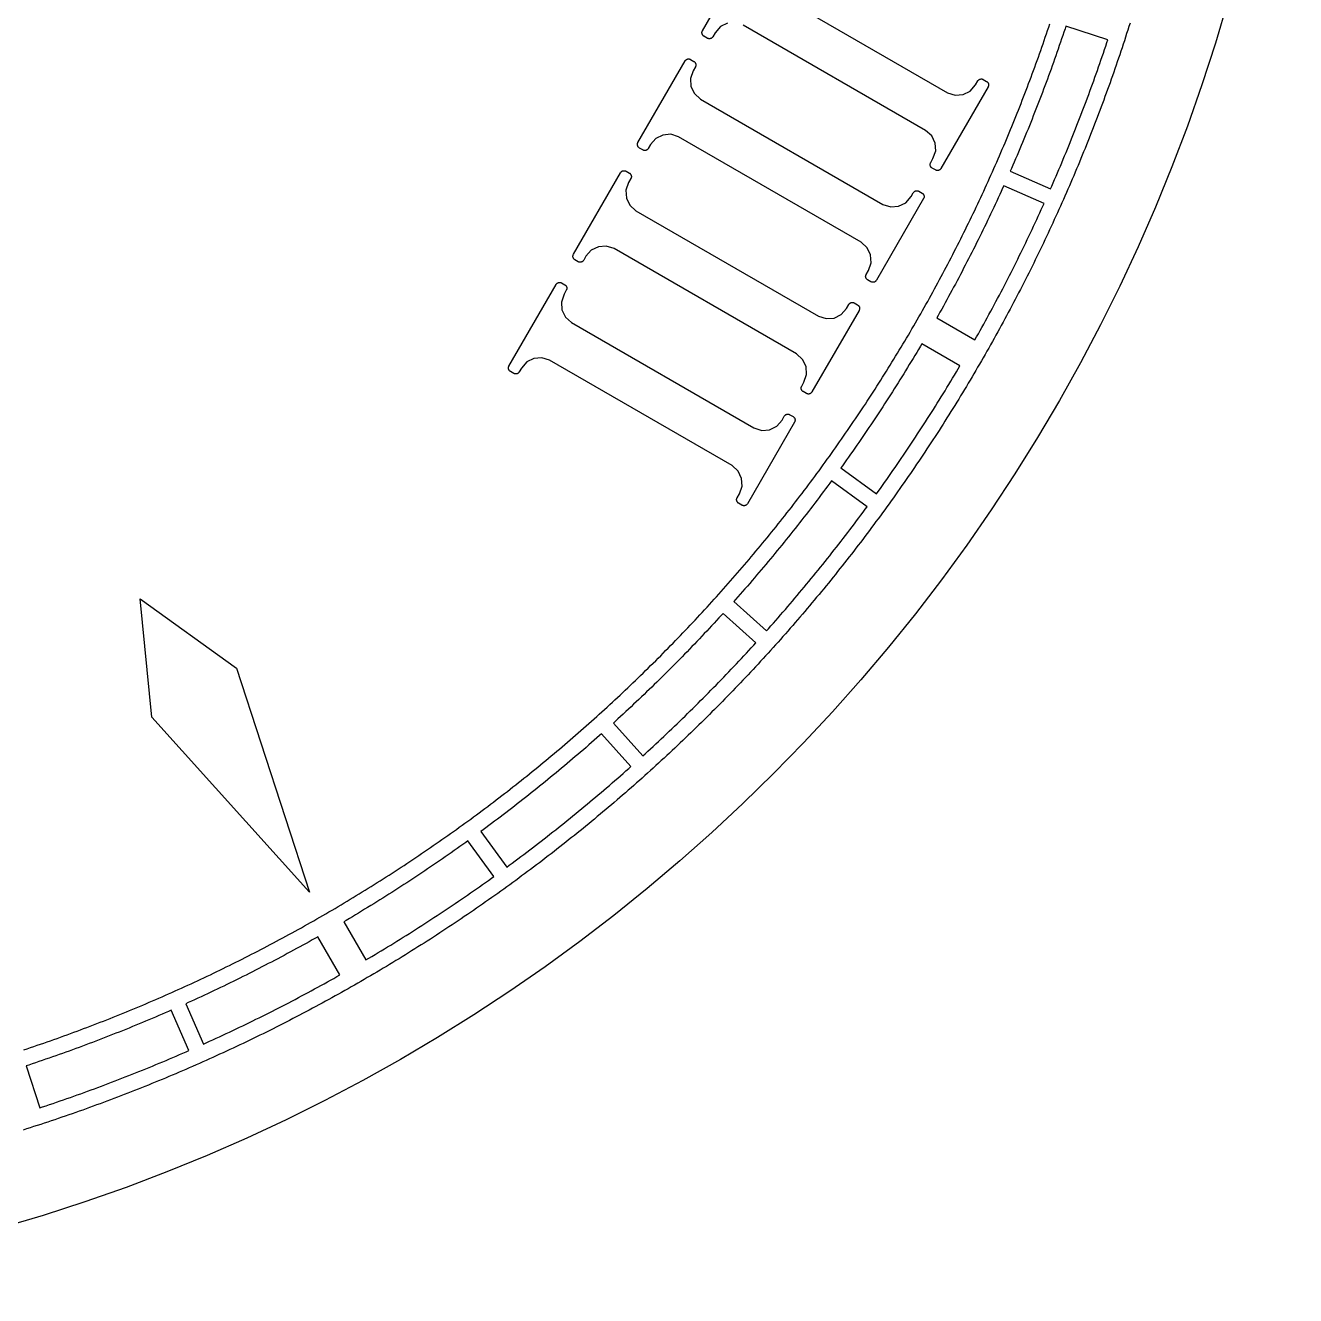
# Model space of a CAD drawing. Header units: millimetres. Extents: x -17.8 to 17.8, y -17.8 to 17.8.
# Drawn here: x 5.11 to 17.8, y -17.8 to -5.11 of the extents above; entities that cross this region are included whole.
import ezdxf

# ---------------------------------------------------------------- set-up
doc = ezdxf.new("R2010")
doc.units = ezdxf.units.MM
doc.layers.add('ALTIN', color=2, linetype='Continuous')
doc.layers.add('KESIM', color=1, linetype='Continuous')

msp = doc.modelspace()

# ---------------------------------------------------------------- linework, layer by layer
at = {"layer": 'ALTIN'}
for points in [[(12.1256, -5.0929), (12.0549, -5.1267), (12.0016, -5.1881), (11.9788, -5.2276), (11.9767, -5.2309), (11.9742, -5.234), (11.9715, -5.2368), (11.9685, -5.2393), (11.9653, -5.2416), (11.9618, -5.2435), (11.9582, -5.245), (11.9545, -5.2462), (11.9507, -5.2471), (11.9468, -5.2475), (11.9428, -5.2476), (11.9389, -5.2473), (11.9351, -5.2466), (11.9313, -5.2455), (11.9276, -5.244), (11.9242, -5.2423), (11.8911, -5.2232), (11.8878, -5.2211), (11.8847, -5.2186), (11.8819, -5.2159), (11.8794, -5.2129), (11.8771, -5.2097), (11.8752, -5.2062), (11.8737, -5.2026), (11.8725, -5.1989), (11.8717, -5.1951), (11.8712, -5.1912), (11.8711, -5.1872), (11.8715, -5.1833), (11.8722, -5.1795), (11.8732, -5.1757), (11.8747, -5.172), (11.8765, -5.1685), (12.3473, -4.353)], [(12.5001, -4.7337), (14.3228, -5.786), (14.401, -5.8107), (14.4799, -5.8045), (14.5504, -5.7703), (14.6037, -5.7085), (14.6266, -5.669), (14.6287, -5.6657), (14.6311, -5.6626), (14.6339, -5.6598), (14.6368, -5.6572), (14.6401, -5.655), (14.6435, -5.6531), (14.6471, -5.6515), (14.6508, -5.6503), (14.6547, -5.6495), (14.6586, -5.6491), (14.6625, -5.649), (14.6664, -5.6493), (14.6703, -5.65), (14.6741, -5.6511), (14.6777, -5.6525), (14.6812, -5.6543), (14.7142, -5.6734), (14.7175, -5.6755), (14.7206, -5.678), (14.7234, -5.6807), (14.726, -5.6837), (14.7282, -5.6869), (14.7301, -5.6904), (14.7317, -5.694), (14.7329, -5.6977), (14.7337, -5.7015), (14.7341, -5.7054), (14.7342, -5.7094), (14.7339, -5.7133), (14.7332, -5.7171), (14.7321, -5.7209), (14.7307, -5.7246), (14.7289, -5.728), (14.258, -6.5435), (14.2559, -6.5468), (14.2535, -6.5499), (14.2507, -6.5527), (14.2478, -6.5553), (14.2445, -6.5575), (14.2411, -6.5594), (14.2375, -6.561), (14.2338, -6.5622), (14.2299, -6.563), (14.226, -6.5635), (14.2221, -6.5635), (14.2182, -6.5632), (14.2143, -6.5625), (14.2105, -6.5614), (14.2069, -6.56), (14.2034, -6.5582), (14.1704, -6.5391), (14.1671, -6.537), (14.164, -6.5345), (14.1612, -6.5318), (14.1586, -6.5288), (14.1564, -6.5256), (14.1545, -6.5222), (14.1529, -6.5186), (14.1517, -6.5148), (14.1509, -6.511), (14.1505, -6.5071), (14.1504, -6.5032), (14.1507, -6.4992), (14.1514, -6.4954), (14.1525, -6.4916), (14.1539, -6.488), (14.1557, -6.4845), (14.1786, -6.4449), (14.2053, -6.3681), (14.1995, -6.2902), (14.1656, -6.2182), (14.1052, -6.1629), (12.2826, -5.1106)], [(16.1464, -5.0909), (16.1353, -5.1262), (16.1241, -5.1614), (16.1128, -5.1965), (16.1014, -5.2317), (16.0899, -5.2668), (16.0784, -5.3019), (16.0668, -5.3369), (16.0551, -5.372), (16.0434, -5.407), (16.0315, -5.442), (16.0196, -5.4769), (16.0076, -5.5119), (15.9956, -5.5468), (15.9834, -5.5817), (15.9712, -5.6165), (15.9589, -5.6514), (15.9466, -5.6862), (15.9341, -5.7209), (15.9216, -5.7557), (15.909, -5.7904), (15.8963, -5.8251), (15.8836, -5.8598), (15.8708, -5.8944), (15.8579, -5.929), (15.8449, -5.9636), (15.8318, -5.9981), (15.8187, -6.0327), (15.8055, -6.0672), (15.7922, -6.1016), (15.7789, -6.1361), (15.7655, -6.1705), (15.752, -6.2049), (15.7384, -6.2392), (15.7247, -6.2735), (15.711, -6.3078), (15.6972, -6.3421), (15.6833, -6.3763), (15.6694, -6.4105), (15.6554, -6.4447), (15.6413, -6.4788), (15.6271, -6.5129), (15.6129, -6.547), (15.5985, -6.5811), (15.5841, -6.6151), (15.5697, -6.6491), (15.5551, -6.683), (15.5405, -6.7169), (15.5258, -6.7508), (15.5111, -6.7847), (15.4962, -6.8185), (15.4813, -6.8523), (15.4663, -6.8861), (15.4513, -6.9198), (15.4361, -6.9535), (15.4209, -6.9871), (15.4056, -7.0208), (15.3903, -7.0543), (15.3749, -7.0879), (15.3594, -7.1214), (15.3438, -7.1549), (15.3281, -7.1884), (15.3124, -7.2218), (15.2966, -7.2552), (15.2808, -7.2886), (15.2648, -7.3219), (15.2488, -7.3552), (15.2327, -7.3884), (15.2166, -7.4216), (15.2004, -7.4548), (15.1841, -7.4879), (15.1677, -7.5211), (15.1512, -7.5541), (15.1347, -7.5872), (15.1181, -7.6202), (15.1015, -7.6531), (15.0847, -7.6861), (15.0679, -7.719), (15.0511, -7.7518), (15.0341, -7.7846), (15.0171, -7.8174), (15, -7.8501), (14.9828, -7.8829), (14.9656, -7.9155), (14.9483, -7.9482), (14.9309, -7.9807), (14.9135, -8.0133), (14.896, -8.0458), (14.8784, -8.0783), (14.8607, -8.1107), (14.843, -8.1431), (14.8252, -8.1755), (14.8073, -8.2078), (14.7894, -8.2401), (14.7714, -8.2724), (14.7533, -8.3046), (14.7351, -8.3367), (14.7169, -8.3689), (14.6986, -8.4009), (14.6802, -8.433), (14.6618, -8.465), (14.6433, -8.497), (14.6247, -8.5289), (14.6061, -8.5608), (14.5874, -8.5926), (14.5686, -8.6244), (14.5498, -8.6562), (14.5308, -8.6879), (14.5118, -8.7196), (14.4928, -8.7512), (14.4737, -8.7828), (14.4545, -8.8144), (14.4352, -8.8459), (14.4159, -8.8774), (14.3965, -8.9088), (14.377, -8.9402), (14.3575, -8.9715), (14.3378, -9.0028), (14.3182, -9.0341), (14.2984, -9.0653), (14.2786, -9.0965), (14.2587, -9.1276), (14.2388, -9.1587), (14.2188, -9.1897), (14.1987, -9.2207), (14.1785, -9.2517), (14.1583, -9.2826), (14.138, -9.3135), (14.1177, -9.3443), (14.0973, -9.3751), (14.0768, -9.4058), (14.0562, -9.4365), (14.0356, -9.4671), (14.0149, -9.4977), (13.9942, -9.5283), (13.9733, -9.5588), (13.9525, -9.5893), (13.9315, -9.6197), (13.9105, -9.65), (13.8894, -9.6804), (13.8682, -9.7106), (13.847, -9.7409), (13.8257, -9.7711), (13.8044, -9.8012), (13.783, -9.8313), (13.7615, -9.8613), (13.7399, -9.8913), (13.7183, -9.9213), (13.6967, -9.9512), (13.6749, -9.9811), (13.6531, -10.0109), (13.6312, -10.0406), (13.6093, -10.0703), (13.5873, -10.1), (13.5652, -10.1296), (13.5431, -10.1592), (13.5209, -10.1887), (13.4986, -10.2182), (13.4763, -10.2476), (13.4539, -10.277), (13.4315, -10.3063), (13.409, -10.3356), (13.3864, -10.3648), (13.3637, -10.394), (13.341, -10.4231), (13.3183, -10.4522), (13.2954, -10.4813), (13.2725, -10.5102), (13.2496, -10.5392), (13.2265, -10.5681), (13.2034, -10.5969), (13.1803, -10.6257), (13.1571, -10.6544), (13.1338, -10.6831), (13.1105, -10.7117), (13.0871, -10.7403), (13.0636, -10.7688), (13.0401, -10.7973), (13.0165, -10.8257), (12.9928, -10.8541), (12.9691, -10.8824), (12.9454, -10.9107), (12.9215, -10.9389), (12.8976, -10.967), (12.8737, -10.9952), (12.8497, -11.0232), (12.8256, -11.0512), (12.8014, -11.0792), (12.7772, -11.1071), (12.753, -11.1349), (12.7286, -11.1627), (12.7043, -11.1905), (12.6798, -11.2182), (12.6553, -11.2458), (12.6308, -11.2734), (12.6061, -11.3009), (12.5814, -11.3284), (12.5567, -11.3558), (12.5319, -11.3832), (12.507, -11.4105), (12.4821, -11.4377), (12.4571, -11.4649), (12.4321, -11.4921), (12.407, -11.5192), (12.3818, -11.5462), (12.3566, -11.5732), (12.3313, -11.6001), (12.306, -11.627), (12.2806, -11.6538), (12.2551, -11.6806), (12.2296, -11.7073), (12.2041, -11.734), (12.1784, -11.7606), (12.1527, -11.7871), (12.127, -11.8136), (12.1012, -11.84), (12.0753, -11.8664), (12.0494, -11.8927), (12.0234, -11.919), (11.9974, -11.9452), (11.9713, -11.9713), (11.9452, -11.9974), (11.919, -12.0234), (11.8927, -12.0494), (11.8664, -12.0753), (11.84, -12.1012), (11.8136, -12.127), (11.7871, -12.1527), (11.7606, -12.1784), (11.734, -12.2041), (11.7073, -12.2296), (11.6806, -12.2551), (11.6538, -12.2806), (11.627, -12.306), (11.6001, -12.3313), (11.5732, -12.3566), (11.5462, -12.3818), (11.5192, -12.407), (11.4921, -12.4321), (11.4649, -12.4571), (11.4377, -12.4821), (11.4105, -12.507), (11.3832, -12.5319), (11.3558, -12.5567), (11.3284, -12.5814), (11.3009, -12.6061), (11.2734, -12.6308), (11.2458, -12.6553), (11.2182, -12.6798), (11.1905, -12.7043), (11.1627, -12.7286), (11.1349, -12.753), (11.1071, -12.7772), (11.0792, -12.8014), (11.0512, -12.8256), (11.0232, -12.8497), (10.9952, -12.8737), (10.967, -12.8976), (10.9389, -12.9215), (10.9107, -12.9454), (10.8824, -12.9691), (10.8541, -12.9928), (10.8257, -13.0165), (10.7973, -13.0401), (10.7688, -13.0636), (10.7403, -13.0871), (10.7117, -13.1105), (10.6831, -13.1338), (10.6544, -13.1571), (10.6257, -13.1803), (10.5969, -13.2034), (10.5681, -13.2265), (10.5392, -13.2496), (10.5102, -13.2725), (10.4813, -13.2954), (10.4522, -13.3183), (10.4231, -13.341), (10.394, -13.3637), (10.3648, -13.3864), (10.3356, -13.409), (10.3063, -13.4315), (10.277, -13.4539), (10.2476, -13.4763), (10.2182, -13.4986), (10.1887, -13.5209), (10.1592, -13.5431), (10.1296, -13.5652), (10.1, -13.5873), (10.0703, -13.6093), (10.0406, -13.6312), (10.0109, -13.6531), (9.9811, -13.6749), (9.9512, -13.6967), (9.9213, -13.7183), (9.8913, -13.7399), (9.8613, -13.7615), (9.8313, -13.783), (9.8012, -13.8044), (9.7711, -13.8257), (9.7409, -13.847), (9.7106, -13.8682), (9.6804, -13.8894), (9.65, -13.9105), (9.6197, -13.9315), (9.5893, -13.9525), (9.5588, -13.9733), (9.5283, -13.9942), (9.4977, -14.0149), (9.4671, -14.0356), (9.4365, -14.0562), (9.4058, -14.0768), (9.3751, -14.0973), (9.3443, -14.1177), (9.3135, -14.138), (9.2826, -14.1583), (9.2517, -14.1785), (9.2207, -14.1987), (9.1897, -14.2188), (9.1587, -14.2388), (9.1276, -14.2587), (9.0965, -14.2786), (9.0653, -14.2984), (9.0341, -14.3182), (9.0028, -14.3378), (8.9715, -14.3575), (8.9402, -14.377), (8.9088, -14.3965), (8.8774, -14.4159), (8.8459, -14.4352), (8.8144, -14.4545), (8.7828, -14.4737), (8.7512, -14.4928), (8.7196, -14.5118), (8.6879, -14.5308), (8.6562, -14.5498), (8.6244, -14.5686), (8.5926, -14.5874), (8.5608, -14.6061), (8.5289, -14.6247), (8.497, -14.6433), (8.465, -14.6618), (8.433, -14.6802), (8.4009, -14.6986), (8.3689, -14.7169), (8.3367, -14.7351), (8.3046, -14.7533), (8.2724, -14.7714), (8.2401, -14.7894), (8.2078, -14.8073), (8.1755, -14.8252), (8.1431, -14.843), (8.1107, -14.8607), (8.0783, -14.8784), (8.0458, -14.896), (8.0133, -14.9135), (7.9807, -14.9309), (7.9482, -14.9483), (7.9155, -14.9656), (7.8829, -14.9828), (7.8501, -15), (7.8174, -15.0171), (7.7846, -15.0341), (7.7518, -15.0511), (7.719, -15.0679), (7.6861, -15.0847), (7.6531, -15.1015), (7.6202, -15.1181), (7.5872, -15.1347), (7.5541, -15.1512), (7.5211, -15.1677), (7.4879, -15.1841), (7.4548, -15.2004), (7.4216, -15.2166), (7.3884, -15.2327), (7.3552, -15.2488), (7.3219, -15.2648), (7.2886, -15.2808), (7.2552, -15.2966), (7.2218, -15.3124), (7.1884, -15.3281), (7.1549, -15.3438), (7.1214, -15.3594), (7.0879, -15.3749), (7.0543, -15.3903), (7.0208, -15.4056), (6.9871, -15.4209), (6.9535, -15.4361), (6.9198, -15.4513), (6.8861, -15.4663), (6.8523, -15.4813), (6.8185, -15.4962), (6.7847, -15.5111), (6.7508, -15.5258), (6.7169, -15.5405), (6.683, -15.5551), (6.6491, -15.5697), (6.6151, -15.5841), (6.5811, -15.5985), (6.547, -15.6129), (6.5129, -15.6271), (6.4788, -15.6413), (6.4447, -15.6554), (6.4105, -15.6694), (6.3763, -15.6833), (6.3421, -15.6972), (6.3078, -15.711), (6.2735, -15.7247), (6.2392, -15.7384), (6.2049, -15.752), (6.1705, -15.7655), (6.1361, -15.7789), (6.1016, -15.7922), (6.0672, -15.8055), (6.0327, -15.8187), (5.9981, -15.8318), (5.9636, -15.8449), (5.929, -15.8579), (5.8944, -15.8708), (5.8598, -15.8836), (5.8251, -15.8963), (5.7904, -15.909), (5.7557, -15.9216), (5.7209, -15.9341), (5.6862, -15.9466), (5.6514, -15.9589), (5.6165, -15.9712), (5.5817, -15.9834), (5.5468, -15.9956), (5.5119, -16.0076), (5.4769, -16.0196), (5.442, -16.0315), (5.407, -16.0434), (5.372, -16.0551), (5.3369, -16.0668), (5.3019, -16.0784), (5.2668, -16.0899), (5.2317, -16.1014), (5.1965, -16.1128), (5.1614, -16.1241), (5.1262, -16.1353), (5.0909, -16.1464)], [(5.0973, -15.3456), (5.1308, -15.3344), (5.1643, -15.3232), (5.1977, -15.3119), (5.2311, -15.3005), (5.2644, -15.289), (5.2978, -15.2775), (5.3311, -15.2659), (5.3644, -15.2543), (5.3977, -15.2425), (5.4309, -15.2307), (5.4641, -15.2188), (5.4973, -15.2069), (5.5305, -15.1948), (5.5636, -15.1827), (5.5967, -15.1706), (5.6298, -15.1583), (5.6629, -15.146), (5.6959, -15.1336), (5.7289, -15.1211), (5.7619, -15.1086), (5.7948, -15.096), (5.8277, -15.0833), (5.8606, -15.0706), (5.8935, -15.0577), (5.9263, -15.0449), (5.9591, -15.0319), (5.9919, -15.0189), (6.0247, -15.0057), (6.0574, -14.9926), (6.0901, -14.9793), (6.1227, -14.966), (6.1554, -14.9526), (6.188, -14.9391), (6.2206, -14.9256), (6.2531, -14.912), (6.2856, -14.8983), (6.3181, -14.8846), (6.3506, -14.8707), (6.383, -14.8569), (6.4154, -14.8429), (6.4478, -14.8289), (6.4801, -14.8148), (6.5124, -14.8006), (6.5447, -14.7863), (6.5769, -14.772), (6.6091, -14.7576), (6.6413, -14.7432), (6.6735, -14.7287), (6.7056, -14.7141), (6.7377, -14.6994), (6.7697, -14.6847), (6.8017, -14.6699), (6.8337, -14.655), (6.8657, -14.6401), (6.8976, -14.625), (6.9295, -14.61), (6.9614, -14.5948), (6.9932, -14.5796), (7.025, -14.5643), (7.0567, -14.5489), (7.0885, -14.5335), (7.1202, -14.518), (7.1518, -14.5024), (7.1834, -14.4868), (7.215, -14.4711), (7.2466, -14.4553), (7.2781, -14.4395), (7.3096, -14.4236), (7.341, -14.4076), (7.3724, -14.3915), (7.4038, -14.3754), (7.4352, -14.3592), (7.4665, -14.343), (7.4977, -14.3266), (7.529, -14.3103), (7.5602, -14.2938), (7.5914, -14.2773), (7.6225, -14.2607), (7.6536, -14.244), (7.6846, -14.2273), (7.7157, -14.2105), (7.7466, -14.1936), (7.7776, -14.1767), (7.8085, -14.1597), (7.8394, -14.1426), (7.8702, -14.1255), (7.901, -14.1083), (7.9318, -14.091), (7.9625, -14.0737), (7.9932, -14.0562), (8.0238, -14.0388), (8.0544, -14.0212), (8.085, -14.0036), (8.1155, -13.986), (8.146, -13.9682), (8.1765, -13.9504), (8.2069, -13.9325), (8.2373, -13.9146), (8.2676, -13.8966), (8.2979, -13.8785), (8.3282, -13.8604), (8.3584, -13.8422), (8.3886, -13.8239), (8.4187, -13.8056), (8.4488, -13.7872), (8.4789, -13.7687), (8.5089, -13.7502), (8.5389, -13.7316), (8.5688, -13.7129), (8.5987, -13.6942), (8.6285, -13.6754), (8.6584, -13.6566), (8.6881, -13.6376), (8.7179, -13.6187), (8.7476, -13.5996), (8.7772, -13.5805), (8.8068, -13.5613), (8.8364, -13.5421), (8.8659, -13.5227), (8.8954, -13.5034), (8.9248, -13.4839), (8.9542, -13.4644), (8.9836, -13.4449), (9.0129, -13.4252), (9.0421, -13.4055), (9.0714, -13.3858), (9.1006, -13.366), (9.1297, -13.3461), (9.1588, -13.3261), (9.1878, -13.3061), (9.2168, -13.286), (9.2458, -13.2659), (9.2747, -13.2457), (9.3036, -13.2254), (9.3324, -13.2051), (9.3612, -13.1847), (9.39, -13.1642), (9.4187, -13.1437), (9.4473, -13.1232), (9.4759, -13.1025), (9.5045, -13.0818), (9.533, -13.061), (9.5615, -13.0402), (9.5899, -13.0193), (9.6183, -12.9984), (9.6466, -12.9774), (9.6749, -12.9563), (9.7032, -12.9351), (9.7313, -12.9139), (9.7595, -12.8927), (9.7876, -12.8714), (9.8157, -12.85), (9.8437, -12.8285), (9.8716, -12.807), (9.8996, -12.7855), (9.9274, -12.7638), (9.9552, -12.7421), (9.983, -12.7204), (10.0107, -12.6986), (10.0384, -12.6767), (10.0661, -12.6548), (10.0936, -12.6328), (10.1212, -12.6107), (10.1487, -12.5886), (10.1761, -12.5665), (10.2035, -12.5442), (10.2308, -12.5219), (10.2581, -12.4996), (10.2854, -12.4772), (10.3126, -12.4547), (10.3397, -12.4322), (10.3668, -12.4096), (10.3939, -12.3869), (10.4209, -12.3642), (10.4478, -12.3415), (10.4747, -12.3186), (10.5016, -12.2958), (10.5284, -12.2728), (10.5551, -12.2498), (10.5818, -12.2268), (10.6085, -12.2037), (10.6351, -12.1805), (10.6616, -12.1572), (10.6881, -12.134), (10.7146, -12.1106), (10.741, -12.0872), (10.7673, -12.0637), (10.7936, -12.0402), (10.8198, -12.0167), (10.846, -11.993), (10.8722, -11.9693), (10.8983, -11.9456), (10.9243, -11.9218), (10.9503, -11.8979), (10.9762, -11.874), (11.0021, -11.85), (11.0279, -11.826), (11.0537, -11.8019), (11.0794, -11.7778), (11.1051, -11.7536), (11.1307, -11.7293), (11.1563, -11.705), (11.1818, -11.6806), (11.2072, -11.6562), (11.2326, -11.6317), (11.258, -11.6072), (11.2833, -11.5826), (11.3085, -11.558), (11.3337, -11.5333), (11.3588, -11.5085), (11.3839, -11.4837), (11.4089, -11.4588), (11.4339, -11.4339), (11.4588, -11.4089), (11.4837, -11.3839), (11.5085, -11.3588), (11.5333, -11.3337), (11.558, -11.3085), (11.5826, -11.2833), (11.6072, -11.258), (11.6317, -11.2326), (11.6562, -11.2072), (11.6806, -11.1818), (11.705, -11.1563), (11.7293, -11.1307), (11.7536, -11.1051), (11.7778, -11.0794), (11.8019, -11.0537), (11.826, -11.0279), (11.85, -11.0021), (11.874, -10.9762), (11.8979, -10.9503), (11.9218, -10.9243), (11.9456, -10.8983), (11.9693, -10.8722), (11.993, -10.846), (12.0167, -10.8198), (12.0402, -10.7936), (12.0637, -10.7673), (12.0872, -10.741), (12.1106, -10.7146), (12.134, -10.6881), (12.1572, -10.6616), (12.1805, -10.6351), (12.2037, -10.6085), (12.2268, -10.5818), (12.2498, -10.5551), (12.2728, -10.5284), (12.2958, -10.5016), (12.3186, -10.4747), (12.3415, -10.4478), (12.3642, -10.4209), (12.3869, -10.3939), (12.4096, -10.3668), (12.4322, -10.3397), (12.4547, -10.3126), (12.4772, -10.2854), (12.4996, -10.2581), (12.5219, -10.2308), (12.5442, -10.2035), (12.5665, -10.1761), (12.5886, -10.1487), (12.6107, -10.1212), (12.6328, -10.0936), (12.6548, -10.0661), (12.6767, -10.0384), (12.6986, -10.0107), (12.7204, -9.983), (12.7421, -9.9552), (12.7638, -9.9274), (12.7855, -9.8996), (12.807, -9.8716), (12.8285, -9.8437), (12.85, -9.8157), (12.8714, -9.7876), (12.8927, -9.7595), (12.9139, -9.7313), (12.9351, -9.7032), (12.9563, -9.6749), (12.9774, -9.6466), (12.9984, -9.6183), (13.0193, -9.5899), (13.0402, -9.5615), (13.061, -9.533), (13.0818, -9.5045), (13.1025, -9.4759), (13.1232, -9.4473), (13.1437, -9.4187), (13.1642, -9.39), (13.1847, -9.3612), (13.2051, -9.3324), (13.2254, -9.3036), (13.2457, -9.2747), (13.2659, -9.2458), (13.286, -9.2168), (13.3061, -9.1878), (13.3261, -9.1588), (13.3461, -9.1297), (13.366, -9.1006), (13.3858, -9.0714), (13.4055, -9.0421), (13.4252, -9.0129), (13.4449, -8.9836), (13.4644, -8.9542), (13.4839, -8.9248), (13.5034, -8.8954), (13.5227, -8.8659), (13.5421, -8.8364), (13.5613, -8.8068), (13.5805, -8.7772), (13.5996, -8.7476), (13.6187, -8.7179), (13.6376, -8.6881), (13.6566, -8.6584), (13.6754, -8.6285), (13.6942, -8.5987), (13.7129, -8.5688), (13.7316, -8.5389), (13.7502, -8.5089), (13.7687, -8.4789), (13.7872, -8.4488), (13.8056, -8.4187), (13.8239, -8.3886), (13.8422, -8.3584), (13.8604, -8.3282), (13.8785, -8.2979), (13.8966, -8.2676), (13.9146, -8.2373), (13.9325, -8.2069), (13.9504, -8.1765), (13.9682, -8.146), (13.986, -8.1155), (14.0036, -8.085), (14.0212, -8.0544), (14.0388, -8.0238), (14.0562, -7.9932), (14.0737, -7.9625), (14.091, -7.9318), (14.1083, -7.901), (14.1255, -7.8702), (14.1426, -7.8394), (14.1597, -7.8085), (14.1767, -7.7776), (14.1936, -7.7466), (14.2105, -7.7157), (14.2273, -7.6846), (14.244, -7.6536), (14.2607, -7.6225), (14.2773, -7.5914), (14.2938, -7.5602), (14.3103, -7.529), (14.3266, -7.4977), (14.343, -7.4665), (14.3592, -7.4352), (14.3754, -7.4038), (14.3915, -7.3724), (14.4076, -7.341), (14.4236, -7.3096), (14.4395, -7.2781), (14.4553, -7.2466), (14.4711, -7.215), (14.4868, -7.1834), (14.5024, -7.1518), (14.518, -7.1202), (14.5335, -7.0885), (14.5489, -7.0567), (14.5643, -7.025), (14.5796, -6.9932), (14.5948, -6.9614), (14.61, -6.9295), (14.625, -6.8976), (14.6401, -6.8657), (14.655, -6.8337), (14.6699, -6.8017), (14.6847, -6.7697), (14.6994, -6.7377), (14.7141, -6.7056), (14.7287, -6.6735), (14.7432, -6.6413), (14.7576, -6.6091), (14.772, -6.5769), (14.7863, -6.5447), (14.8006, -6.5124), (14.8148, -6.4801), (14.8289, -6.4478), (14.8429, -6.4154), (14.8569, -6.383), (14.8707, -6.3506), (14.8846, -6.3181), (14.8983, -6.2856), (14.912, -6.2531), (14.9256, -6.2206), (14.9391, -6.188), (14.9526, -6.1554), (14.966, -6.1227), (14.9793, -6.0901), (14.9926, -6.0574), (15.0057, -6.0247), (15.0189, -5.9919), (15.0319, -5.9591), (15.0449, -5.9263), (15.0577, -5.8935), (15.0706, -5.8606), (15.0833, -5.8277), (15.096, -5.7948), (15.1086, -5.7619), (15.1211, -5.7289), (15.1336, -5.6959), (15.146, -5.6629), (15.1583, -5.6298), (15.1706, -5.5967), (15.1827, -5.5636), (15.1948, -5.5305), (15.2069, -5.4973), (15.2188, -5.4641), (15.2307, -5.4309), (15.2425, -5.3977), (15.2543, -5.3644), (15.2659, -5.3311), (15.2775, -5.2978), (15.289, -5.2644), (15.3005, -5.2311), (15.3119, -5.1977), (15.3232, -5.1643), (15.3344, -5.1308), (15.3456, -5.0973)]]:
    msp.add_lwpolyline(points, dxfattribs=at)
for points in [[(15.4794, -6.4514), (15.4935, -6.4176), (15.5074, -6.3838), (15.5213, -6.3499), (15.5351, -6.3161), (15.5489, -6.2822), (15.5625, -6.2482), (15.5761, -6.2142), (15.5897, -6.1803), (15.6031, -6.1462), (15.6165, -6.1122), (15.6298, -6.0781), (15.643, -6.044), (15.6561, -6.0098), (15.6692, -5.9757), (15.6822, -5.9415), (15.6951, -5.9072), (15.708, -5.873), (15.7208, -5.8387), (15.7335, -5.8044), (15.7461, -5.77), (15.7586, -5.7357), (15.7711, -5.7013), (15.7835, -5.6669), (15.7958, -5.6324), (15.8081, -5.5979), (15.8203, -5.5634), (15.8324, -5.5289), (15.8444, -5.4944), (15.8563, -5.4598), (15.8682, -5.4252), (15.88, -5.3905), (15.8917, -5.3559), (15.9034, -5.3212), (15.915, -5.2865), (15.9243, -5.2582), (15.5058, -5.1223), (15.4974, -5.1478), (15.4861, -5.1816), (15.4748, -5.2154), (15.4634, -5.2491), (15.4519, -5.2828), (15.4403, -5.3165), (15.4287, -5.3502), (15.417, -5.3838), (15.4052, -5.4175), (15.3933, -5.4511), (15.3814, -5.4846), (15.3694, -5.5182), (15.3573, -5.5517), (15.3452, -5.5852), (15.333, -5.6187), (15.3207, -5.6521), (15.3083, -5.6855), (15.2959, -5.7189), (15.2833, -5.7522), (15.2708, -5.7856), (15.2581, -5.8189), (15.2454, -5.8521), (15.2326, -5.8854), (15.2197, -5.9186), (15.2067, -5.9518), (15.1937, -5.985), (15.1806, -6.0181), (15.1675, -6.0512), (15.1542, -6.0843), (15.1409, -6.1173), (15.1275, -6.1503), (15.1141, -6.1833), (15.1006, -6.2163), (15.087, -6.2492), (15.0733, -6.2821), (15.0595, -6.315), (15.0457, -6.3478), (15.0318, -6.3806), (15.0179, -6.4134), (15.0039, -6.4462), (14.9898, -6.4789), (14.9756, -6.5116), (14.9613, -6.5442), (14.9506, -6.5688), (15.3525, -6.7478), (15.3645, -6.7206), (15.3791, -6.687), (15.3936, -6.6535), (15.4081, -6.6199), (15.4225, -6.5862), (15.4369, -6.5526), (15.4511, -6.5189), (15.4653, -6.4851)], [(13.5591, -7.6742), (13.526, -7.6551), (13.5227, -7.653), (13.5197, -7.6505), (13.5169, -7.6478), (13.5143, -7.6448), (13.5121, -7.6416), (13.5102, -7.6382), (13.5086, -7.6346), (13.5074, -7.6308), (13.5066, -7.627), (13.5061, -7.6231), (13.5061, -7.6192), (13.5064, -7.6153), (13.5071, -7.6114), (13.5082, -7.6076), (13.5096, -7.604), (13.5114, -7.6005), (13.5342, -7.5609), (13.5609, -7.4841), (13.5552, -7.4062), (13.5212, -7.3343), (13.4609, -7.2789), (11.6382, -6.2266), (11.5603, -6.2021), (11.4813, -6.2089), (11.4106, -6.2427), (11.3573, -6.3041), (11.3345, -6.3436), (11.3323, -6.3469), (11.3299, -6.35), (11.3272, -6.3528), (11.3242, -6.3554), (11.3209, -6.3576), (11.3175, -6.3595), (11.3139, -6.3611), (11.3102, -6.3623), (11.3063, -6.3631), (11.3024, -6.3635), (11.2985, -6.3636), (11.2946, -6.3633), (11.2907, -6.3626), (11.287, -6.3615), (11.2833, -6.3601), (11.2798, -6.3583), (11.2468, -6.3392), (11.2435, -6.3371), (11.2404, -6.3346), (11.2376, -6.3319), (11.2351, -6.3289), (11.2328, -6.3257), (11.2309, -6.3222), (11.2294, -6.3186), (11.2282, -6.3149), (11.2273, -6.3111), (11.2269, -6.3072), (11.2268, -6.3032), (11.2271, -6.2993), (11.2278, -6.2955), (11.2289, -6.2917), (11.2304, -6.288), (11.2322, -6.2845), (11.703, -5.4691), (11.7051, -5.4658), (11.7075, -5.4627), (11.7103, -5.4599), (11.7133, -5.4573), (11.7165, -5.4551), (11.7199, -5.4532), (11.7235, -5.4516), (11.7273, -5.4504), (11.7311, -5.4496), (11.735, -5.4491), (11.7389, -5.4491), (11.7428, -5.4494), (11.7467, -5.4501), (11.7505, -5.4512), (11.7541, -5.4526), (11.7576, -5.4544), (11.7907, -5.4735), (11.7939, -5.4756), (11.797, -5.478), (11.7998, -5.4808), (11.8024, -5.4838), (11.8046, -5.487), (11.8065, -5.4904), (11.8081, -5.494), (11.8093, -5.4978), (11.8101, -5.5016), (11.8106, -5.5055), (11.8106, -5.5094), (11.8103, -5.5133), (11.8096, -5.5172), (11.8085, -5.521), (11.8071, -5.5246), (11.8053, -5.5281), (11.7825, -5.5677), (11.7558, -5.6447), (11.7617, -5.7231), (11.7955, -5.7945), (11.8558, -5.8497), (13.6785, -6.902), (13.7566, -6.9268), (13.8356, -6.9205), (13.9061, -6.8863), (13.9594, -6.8245), (13.9822, -6.785), (13.9844, -6.7817), (13.9868, -6.7786), (13.9895, -6.7758), (13.9925, -6.7732), (13.9957, -6.771), (13.9992, -6.7691), (14.0028, -6.7675), (14.0065, -6.7663), (14.0104, -6.7655), (14.0143, -6.7651), (14.0182, -6.765), (14.0221, -6.7653), (14.026, -6.766), (14.0297, -6.7671), (14.0334, -6.7685), (14.0369, -6.7703), (14.0699, -6.7894), (14.0732, -6.7915), (14.0763, -6.794), (14.0791, -6.7967), (14.0816, -6.7997), (14.0839, -6.8029), (14.0858, -6.8064), (14.0873, -6.81), (14.0885, -6.8137), (14.0894, -6.8175), (14.0898, -6.8214), (14.0899, -6.8254), (14.0896, -6.8293), (14.0889, -6.8331), (14.0878, -6.8369), (14.0863, -6.8406), (14.0845, -6.8441), (13.6137, -7.6595), (13.6116, -7.6628), (13.6092, -7.6659), (13.6064, -7.6687), (13.6034, -7.6713), (13.6002, -7.6735), (13.5968, -7.6754), (13.5932, -7.677), (13.5894, -7.6782), (13.5856, -7.679), (13.5817, -7.6795), (13.5778, -7.6795), (13.5739, -7.6792), (13.57, -7.6785), (13.5662, -7.6774), (13.5626, -7.676)], [(12.9148, -8.7902), (12.8817, -8.7711), (12.8784, -8.769), (12.8753, -8.7666), (12.8725, -8.7638), (12.87, -8.7608), (12.8678, -8.7576), (12.8658, -8.7542), (12.8643, -8.7506), (12.8631, -8.7468), (12.8623, -8.743), (12.8618, -8.7391), (12.8617, -8.7352), (12.8621, -8.7313), (12.8628, -8.7274), (12.8638, -8.7236), (12.8653, -8.72), (12.8671, -8.7165), (12.8899, -8.6769), (12.9166, -8.6001), (12.9108, -8.5222), (12.8769, -8.4503), (12.8165, -8.3949), (10.9939, -7.3426), (10.916, -7.3181), (10.837, -7.3249), (10.7662, -7.3587), (10.713, -7.4201), (10.6901, -7.4596), (10.688, -7.4629), (10.6856, -7.466), (10.6828, -7.4688), (10.6798, -7.4714), (10.6766, -7.4736), (10.6732, -7.4755), (10.6696, -7.4771), (10.6659, -7.4783), (10.662, -7.4791), (10.6581, -7.4795), (10.6542, -7.4796), (10.6503, -7.4793), (10.6464, -7.4786), (10.6426, -7.4775), (10.639, -7.4761), (10.6355, -7.4743), (10.6025, -7.4552), (10.5992, -7.4531), (10.5961, -7.4506), (10.5933, -7.4479), (10.5907, -7.4449), (10.5885, -7.4417), (10.5866, -7.4382), (10.585, -7.4346), (10.5838, -7.4309), (10.583, -7.4271), (10.5826, -7.4232), (10.5825, -7.4192), (10.5828, -7.4153), (10.5835, -7.4115), (10.5846, -7.4077), (10.586, -7.404), (10.5878, -7.4005), (11.0587, -6.5851), (11.0608, -6.5818), (11.0632, -6.5787), (11.0659, -6.5759), (11.0689, -6.5733), (11.0722, -6.5711), (11.0756, -6.5692), (11.0792, -6.5676), (11.0829, -6.5664), (11.0868, -6.5656), (11.0907, -6.5651), (11.0946, -6.5651), (11.0985, -6.5654), (11.1024, -6.5661), (11.1061, -6.5672), (11.1098, -6.5686), (11.1133, -6.5704), (11.1463, -6.5895), (11.1496, -6.5916), (11.1527, -6.5941), (11.1555, -6.5968), (11.1581, -6.5998), (11.1603, -6.603), (11.1622, -6.6064), (11.1638, -6.61), (11.165, -6.6138), (11.1658, -6.6176), (11.1662, -6.6215), (11.1663, -6.6254), (11.166, -6.6293), (11.1653, -6.6332), (11.1642, -6.637), (11.1628, -6.6406), (11.161, -6.6441), (11.1381, -6.6837), (11.1115, -6.7607), (11.1174, -6.8391), (11.1512, -6.9105), (11.2115, -6.9657), (13.0342, -8.018), (13.1123, -8.0428), (13.1913, -8.0365), (13.2617, -8.0023), (13.3151, -7.9405), (13.3379, -7.901), (13.34, -7.8977), (13.3425, -7.8946), (13.3452, -7.8918), (13.3482, -7.8892), (13.3514, -7.887), (13.3549, -7.8851), (13.3585, -7.8835), (13.3622, -7.8823), (13.366, -7.8815), (13.3699, -7.8811), (13.3739, -7.881), (13.3778, -7.8813), (13.3816, -7.882), (13.3854, -7.8831), (13.3891, -7.8845), (13.3925, -7.8863), (13.4256, -7.9054), (13.4289, -7.9075), (13.432, -7.91), (13.4348, -7.9127), (13.4373, -7.9157), (13.4395, -7.9189), (13.4415, -7.9224), (13.443, -7.926), (13.4442, -7.9297), (13.445, -7.9335), (13.4455, -7.9374), (13.4456, -7.9414), (13.4452, -7.9453), (13.4445, -7.9491), (13.4435, -7.9529), (13.442, -7.9566), (13.4402, -7.9601), (12.9694, -8.7755), (12.9673, -8.7788), (12.9648, -8.7819), (12.9621, -8.7847), (12.9591, -8.7873), (12.9559, -8.7895), (12.9524, -8.7914), (12.9488, -8.793), (12.9451, -8.7942), (12.9413, -8.795), (12.9374, -8.7955), (12.9334, -8.7955), (12.9295, -8.7952), (12.9257, -8.7945), (12.9219, -8.7934), (12.9182, -8.792)], [(14.7552, -7.9698), (14.7725, -7.9376), (14.7898, -7.9053), (14.807, -7.873), (14.8242, -7.8407), (14.8412, -7.8084), (14.8582, -7.776), (14.8752, -7.7435), (14.892, -7.7111), (14.9088, -7.6785), (14.9255, -7.646), (14.9422, -7.6134), (14.9588, -7.5808), (14.9753, -7.5482), (14.9917, -7.5155), (15.008, -7.4827), (15.0243, -7.45), (15.0406, -7.4172), (15.0567, -7.3844), (15.0728, -7.3515), (15.0888, -7.3186), (15.1047, -7.2856), (15.1206, -7.2527), (15.1364, -7.2197), (15.1521, -7.1866), (15.1677, -7.1536), (15.1833, -7.1204), (15.1988, -7.0873), (15.2142, -7.0541), (15.2296, -7.0209), (15.2448, -6.9877), (15.2601, -6.9544), (15.2752, -6.9211), (15.2874, -6.894), (14.8855, -6.715), (14.8744, -6.7395), (14.8597, -6.7719), (14.8449, -6.8043), (14.83, -6.8367), (14.815, -6.8691), (14.8, -6.9014), (14.7849, -6.9336), (14.7698, -6.9659), (14.7545, -6.9981), (14.7392, -7.0302), (14.7238, -7.0624), (14.7084, -7.0945), (14.6929, -7.1266), (14.6773, -7.1586), (14.6617, -7.1906), (14.6459, -7.2226), (14.6301, -7.2545), (14.6143, -7.2864), (14.5983, -7.3183), (14.5823, -7.3501), (14.5663, -7.3819), (14.5501, -7.4137), (14.5339, -7.4454), (14.5176, -7.4771), (14.5013, -7.5087), (14.4849, -7.5404), (14.4684, -7.5719), (14.4518, -7.6035), (14.4352, -7.635), (14.4185, -7.6665), (14.4018, -7.6979), (14.3849, -7.7293), (14.368, -7.7607), (14.3511, -7.792), (14.334, -7.8233), (14.3169, -7.8545), (14.2998, -7.8858), (14.2825, -7.9169), (14.2652, -7.9481), (14.2479, -7.9792), (14.2304, -8.0102), (14.2166, -8.0347), (14.5977, -8.2548), (14.6138, -8.2261), (14.6318, -8.1942), (14.6496, -8.1622), (14.6674, -8.1303), (14.6851, -8.0982), (14.7027, -8.0662), (14.7203, -8.0341), (14.7378, -8.002)], [(12.2704, -9.9062), (12.2374, -9.8871), (12.2341, -9.885), (12.231, -9.8826), (12.2282, -9.8798), (12.2257, -9.8768), (12.2234, -9.8736), (12.2215, -9.8702), (12.22, -9.8666), (12.2188, -9.8628), (12.2179, -9.859), (12.2175, -9.8551), (12.2174, -9.8512), (12.2177, -9.8473), (12.2184, -9.8434), (12.2195, -9.8396), (12.221, -9.836), (12.2228, -9.8325), (12.2456, -9.7929), (12.2723, -9.7161), (12.2665, -9.6383), (12.2326, -9.5663), (12.1722, -9.5109), (10.3496, -8.4586), (10.2716, -8.4341), (10.1926, -8.4409), (10.1219, -8.4747), (10.0686, -8.5361), (10.0458, -8.5756), (10.0437, -8.5789), (10.0412, -8.582), (10.0385, -8.5848), (10.0355, -8.5874), (10.0323, -8.5896), (10.0289, -8.5915), (10.0253, -8.5931), (10.0215, -8.5943), (10.0177, -8.5951), (10.0138, -8.5955), (10.0099, -8.5956), (10.006, -8.5953), (10.0021, -8.5946), (9.9983, -8.5935), (9.9947, -8.5921), (9.9912, -8.5903), (9.9581, -8.5712), (9.9548, -8.5691), (9.9518, -8.5666), (9.9489, -8.5639), (9.9464, -8.5609), (9.9442, -8.5577), (9.9423, -8.5542), (9.9407, -8.5506), (9.9395, -8.5469), (9.9387, -8.5431), (9.9382, -8.5392), (9.9382, -8.5352), (9.9385, -8.5313), (9.9392, -8.5275), (9.9403, -8.5237), (9.9417, -8.52), (9.9435, -8.5166), (10.4143, -7.7011), (10.4165, -7.6978), (10.4189, -7.6947), (10.4216, -7.6919), (10.4246, -7.6893), (10.4278, -7.6871), (10.4313, -7.6852), (10.4349, -7.6836), (10.4386, -7.6824), (10.4424, -7.6816), (10.4463, -7.6811), (10.4503, -7.6811), (10.4542, -7.6814), (10.458, -7.6821), (10.4618, -7.6832), (10.4655, -7.6846), (10.469, -7.6864), (10.502, -7.7055), (10.5053, -7.7076), (10.5084, -7.7101), (10.5112, -7.7128), (10.5137, -7.7158), (10.516, -7.719), (10.5179, -7.7224), (10.5194, -7.726), (10.5206, -7.7298), (10.5215, -7.7336), (10.5219, -7.7375), (10.522, -7.7414), (10.5217, -7.7454), (10.521, -7.7492), (10.5199, -7.753), (10.5184, -7.7566), (10.5166, -7.7601), (10.4938, -7.7997), (10.4672, -7.8767), (10.4731, -7.9551), (10.5068, -8.0265), (10.5672, -8.0817), (12.3898, -9.134), (12.468, -9.1588), (12.547, -9.1525), (12.6174, -9.1183), (12.6707, -9.0565), (12.6936, -9.017), (12.6957, -9.0137), (12.6981, -9.0106), (12.7009, -9.0078), (12.7039, -9.0053), (12.7071, -9.003), (12.7105, -9.0011), (12.7141, -8.9996), (12.7179, -8.9984), (12.7217, -8.9975), (12.7256, -8.9971), (12.7295, -8.997), (12.7334, -8.9973), (12.7373, -8.998), (12.7411, -8.9991), (12.7447, -9.0006), (12.7482, -9.0023), (12.7813, -9.0214), (12.7846, -9.0235), (12.7876, -9.026), (12.7904, -9.0287), (12.793, -9.0317), (12.7952, -9.0349), (12.7971, -9.0384), (12.7987, -9.042), (12.7999, -9.0457), (12.8007, -9.0495), (12.8012, -9.0534), (12.8012, -9.0574), (12.8009, -9.0613), (12.8002, -9.0651), (12.7991, -9.0689), (12.7977, -9.0726), (12.7959, -9.0761), (12.3251, -9.8916), (12.3229, -9.8949), (12.3205, -9.8979), (12.3178, -9.9007), (12.3148, -9.9033), (12.3116, -9.9055), (12.3081, -9.9074), (12.3045, -9.909), (12.3008, -9.9102), (12.2969, -9.911), (12.293, -9.9115), (12.2891, -9.9115), (12.2852, -9.9112), (12.2813, -9.9105), (12.2776, -9.9094), (12.2739, -9.908)], [(13.7998, -9.5288), (13.8206, -9.4986), (13.8413, -9.4685), (13.8619, -9.4382), (13.8825, -9.408), (13.903, -9.3777), (13.9234, -9.3473), (13.9437, -9.3169), (13.964, -9.2865), (13.9843, -9.256), (14.0044, -9.2255), (14.0245, -9.1949), (14.0445, -9.1643), (14.0645, -9.1336), (14.0844, -9.1029), (14.1042, -9.0721), (14.124, -9.0413), (14.1437, -9.0105), (14.1633, -8.9796), (14.1829, -8.9487), (14.2023, -8.9178), (14.2218, -8.8867), (14.2411, -8.8557), (14.2604, -8.8246), (14.2796, -8.7935), (14.2988, -8.7623), (14.3179, -8.7311), (14.3369, -8.6998), (14.3558, -8.6685), (14.3747, -8.6372), (14.3935, -8.6058), (14.4122, -8.5744), (14.4309, -8.5429), (14.4477, -8.5146), (14.0666, -8.2946), (14.0523, -8.3188), (14.0341, -8.3494), (14.0159, -8.38), (13.9975, -8.4106), (13.9792, -8.4411), (13.9607, -8.4716), (13.9422, -8.502), (13.9236, -8.5324), (13.905, -8.5628), (13.8863, -8.5931), (13.8675, -8.6233), (13.8486, -8.6536), (13.8297, -8.6838), (13.8107, -8.7139), (13.7917, -8.744), (13.7726, -8.7741), (13.7534, -8.8041), (13.7342, -8.8341), (13.7149, -8.8641), (13.6955, -8.894), (13.6761, -8.9238), (13.6566, -8.9536), (13.637, -8.9834), (13.6174, -9.0131), (13.5977, -9.0428), (13.5779, -9.0725), (13.5581, -9.1021), (13.5382, -9.1316), (13.5182, -9.1611), (13.4982, -9.1906), (13.4781, -9.22), (13.458, -9.2494), (13.4378, -9.2788), (13.4175, -9.308), (13.3972, -9.3373), (13.3768, -9.3665), (13.3563, -9.3957), (13.3358, -9.4248), (13.3152, -9.4539), (13.2945, -9.4829), (13.2738, -9.5119), (13.2581, -9.5337), (13.6141, -9.7923), (13.6314, -9.7682), (13.6527, -9.7384), (13.6739, -9.7086), (13.6951, -9.6787), (13.7162, -9.6488), (13.7372, -9.6189), (13.7581, -9.5889), (13.779, -9.5588)], [(12.7282, -10.919), (12.752, -10.8912), (12.7757, -10.8634), (12.7994, -10.8355), (12.823, -10.8075), (12.8466, -10.7795), (12.8701, -10.7515), (12.8935, -10.7234), (12.9168, -10.6952), (12.9401, -10.667), (12.9634, -10.6388), (12.9866, -10.6105), (13.0097, -10.5821), (13.0327, -10.5537), (13.0557, -10.5252), (13.0787, -10.4967), (13.1015, -10.4682), (13.1243, -10.4396), (13.1471, -10.4109), (13.1698, -10.3822), (13.1924, -10.3534), (13.2149, -10.3246), (13.2374, -10.2958), (13.2599, -10.2669), (13.2822, -10.2379), (13.3045, -10.2089), (13.3268, -10.1799), (13.349, -10.1508), (13.3711, -10.1216), (13.3931, -10.0924), (13.4151, -10.0632), (13.437, -10.0339), (13.4589, -10.0046), (13.4807, -9.9752), (13.5024, -9.9457), (13.52, -9.9218), (13.1641, -9.6631), (13.1481, -9.6848), (13.127, -9.7135), (13.1058, -9.7421), (13.0845, -9.7706), (13.0631, -9.7992), (13.0417, -9.8276), (13.0202, -9.8561), (12.9987, -9.8845), (12.9771, -9.9128), (12.9555, -9.9411), (12.9337, -9.9693), (12.912, -9.9975), (12.8901, -10.0257), (12.8682, -10.0538), (12.8463, -10.0818), (12.8242, -10.1098), (12.8021, -10.1378), (12.78, -10.1657), (12.7578, -10.1935), (12.7355, -10.2213), (12.7132, -10.2491), (12.6908, -10.2768), (12.6683, -10.3045), (12.6458, -10.3321), (12.6233, -10.3596), (12.6006, -10.3872), (12.5779, -10.4146), (12.5552, -10.442), (12.5324, -10.4694), (12.5095, -10.4967), (12.4866, -10.524), (12.4636, -10.5512), (12.4405, -10.5784), (12.4174, -10.6055), (12.3943, -10.6326), (12.371, -10.6596), (12.3478, -10.6865), (12.3244, -10.7134), (12.301, -10.7403), (12.2775, -10.7671), (12.254, -10.7939), (12.2304, -10.8206), (12.2068, -10.8472), (12.1889, -10.8673), (12.5159, -11.1617), (12.5357, -11.1395), (12.56, -11.1121), (12.5842, -11.0847), (12.6084, -11.0572), (12.6324, -11.0297), (12.6565, -11.0021), (12.6805, -10.9745), (12.7044, -10.9468)], [(7.95, -13.7698), (6.3762, -12.0229), (6.259, -10.8409), (7.224, -11.5334)], [(11.5171, -12.1897), (11.5437, -12.1645), (11.5702, -12.1393), (11.5967, -12.114), (11.6231, -12.0887), (11.6494, -12.0633), (11.6757, -12.0379), (11.7019, -12.0124), (11.7281, -11.9868), (11.7542, -11.9612), (11.7803, -11.9355), (11.8063, -11.9098), (11.8323, -11.884), (11.8582, -11.8582), (11.884, -11.8323), (11.9098, -11.8063), (11.9355, -11.7803), (11.9612, -11.7542), (11.9868, -11.7281), (12.0124, -11.7019), (12.0379, -11.6757), (12.0633, -11.6494), (12.0887, -11.6231), (12.114, -11.5967), (12.1393, -11.5702), (12.1645, -11.5437), (12.1897, -11.5171), (12.2148, -11.4905), (12.2398, -11.4638), (12.2648, -11.4371), (12.2897, -11.4103), (12.3146, -11.3835), (12.3394, -11.3566), (12.3641, -11.3296), (12.3888, -11.3026), (12.4089, -11.2806), (12.0819, -10.9862), (12.0638, -11.0061), (12.0397, -11.0324), (12.0156, -11.0586), (11.9915, -11.0848), (11.9673, -11.111), (11.943, -11.137), (11.9187, -11.1631), (11.8943, -11.189), (11.8699, -11.215), (11.8454, -11.2408), (11.8208, -11.2666), (11.7962, -11.2924), (11.7715, -11.3181), (11.7468, -11.3438), (11.722, -11.3694), (11.6972, -11.3949), (11.6723, -11.4204), (11.6474, -11.4458), (11.6224, -11.4712), (11.5973, -11.4966), (11.5722, -11.5218), (11.5471, -11.5471), (11.5218, -11.5722), (11.4966, -11.5973), (11.4712, -11.6224), (11.4458, -11.6474), (11.4204, -11.6723), (11.3949, -11.6972), (11.3694, -11.722), (11.3438, -11.7468), (11.3181, -11.7715), (11.2924, -11.7962), (11.2666, -11.8208), (11.2408, -11.8454), (11.215, -11.8699), (11.189, -11.8943), (11.1631, -11.9187), (11.137, -11.943), (11.111, -11.9673), (11.0848, -11.9915), (11.0586, -12.0156), (11.0324, -12.0397), (11.0061, -12.0638), (10.9862, -12.0819), (11.2806, -12.4089), (11.3026, -12.3888), (11.3296, -12.3641), (11.3566, -12.3394), (11.3835, -12.3146), (11.4103, -12.2897), (11.4371, -12.2648), (11.4638, -12.2398), (11.4905, -12.2148)], [(10.1799, -13.3268), (10.2089, -13.3045), (10.2379, -13.2822), (10.2669, -13.2599), (10.2958, -13.2374), (10.3246, -13.2149), (10.3534, -13.1924), (10.3822, -13.1698), (10.4109, -13.1471), (10.4396, -13.1243), (10.4682, -13.1015), (10.4967, -13.0787), (10.5252, -13.0557), (10.5537, -13.0327), (10.5821, -13.0097), (10.6105, -12.9866), (10.6388, -12.9634), (10.667, -12.9401), (10.6952, -12.9168), (10.7234, -12.8935), (10.7515, -12.8701), (10.7795, -12.8466), (10.8075, -12.823), (10.8355, -12.7994), (10.8634, -12.7757), (10.8912, -12.752), (10.919, -12.7282), (10.9468, -12.7044), (10.9745, -12.6805), (11.0021, -12.6565), (11.0297, -12.6324), (11.0572, -12.6084), (11.0847, -12.5842), (11.1121, -12.56), (11.1395, -12.5357), (11.1617, -12.5159), (10.8673, -12.1889), (10.8472, -12.2068), (10.8206, -12.2304), (10.7939, -12.254), (10.7671, -12.2775), (10.7403, -12.301), (10.7134, -12.3244), (10.6865, -12.3478), (10.6596, -12.371), (10.6326, -12.3943), (10.6055, -12.4174), (10.5784, -12.4405), (10.5512, -12.4636), (10.524, -12.4866), (10.4967, -12.5095), (10.4694, -12.5324), (10.442, -12.5552), (10.4146, -12.5779), (10.3872, -12.6006), (10.3596, -12.6233), (10.3321, -12.6458), (10.3045, -12.6683), (10.2768, -12.6908), (10.2491, -12.7132), (10.2213, -12.7355), (10.1935, -12.7578), (10.1657, -12.78), (10.1378, -12.8021), (10.1098, -12.8242), (10.0818, -12.8463), (10.0538, -12.8682), (10.0257, -12.8901), (9.9975, -12.912), (9.9693, -12.9337), (9.9411, -12.9555), (9.9128, -12.9771), (9.8845, -12.9987), (9.8561, -13.0202), (9.8276, -13.0417), (9.7992, -13.0631), (9.7706, -13.0845), (9.7421, -13.1058), (9.7135, -13.127), (9.6848, -13.1481), (9.6631, -13.1641), (9.9218, -13.52), (9.9457, -13.5024), (9.9752, -13.4807), (10.0046, -13.4589), (10.0339, -13.437), (10.0632, -13.4151), (10.0924, -13.3931), (10.1216, -13.3711), (10.1508, -13.349)], [(8.7935, -14.2796), (8.8246, -14.2604), (8.8557, -14.2411), (8.8867, -14.2218), (8.9178, -14.2023), (8.9487, -14.1829), (8.9796, -14.1633), (9.0105, -14.1437), (9.0413, -14.124), (9.0721, -14.1042), (9.1029, -14.0844), (9.1336, -14.0645), (9.1643, -14.0445), (9.1949, -14.0245), (9.2255, -14.0044), (9.256, -13.9843), (9.2865, -13.964), (9.3169, -13.9437), (9.3473, -13.9234), (9.3777, -13.903), (9.408, -13.8825), (9.4382, -13.8619), (9.4685, -13.8413), (9.4986, -13.8206), (9.5288, -13.7998), (9.5588, -13.779), (9.5889, -13.7581), (9.6189, -13.7372), (9.6488, -13.7162), (9.6787, -13.6951), (9.7086, -13.6739), (9.7384, -13.6527), (9.7682, -13.6314), (9.7923, -13.6141), (9.5337, -13.2581), (9.5119, -13.2738), (9.4829, -13.2945), (9.4539, -13.3152), (9.4248, -13.3358), (9.3957, -13.3563), (9.3665, -13.3768), (9.3373, -13.3972), (9.308, -13.4175), (9.2788, -13.4378), (9.2494, -13.458), (9.22, -13.4781), (9.1906, -13.4982), (9.1611, -13.5182), (9.1316, -13.5382), (9.1021, -13.5581), (9.0725, -13.5779), (9.0428, -13.5977), (9.0131, -13.6174), (8.9834, -13.637), (8.9536, -13.6566), (8.9238, -13.6761), (8.894, -13.6955), (8.8641, -13.7149), (8.8341, -13.7342), (8.8041, -13.7534), (8.7741, -13.7726), (8.744, -13.7917), (8.7139, -13.8107), (8.6838, -13.8297), (8.6536, -13.8486), (8.6233, -13.8675), (8.5931, -13.8863), (8.5628, -13.905), (8.5324, -13.9236), (8.502, -13.9422), (8.4716, -13.9607), (8.4411, -13.9792), (8.4106, -13.9975), (8.38, -14.0159), (8.3494, -14.0341), (8.3188, -14.0523), (8.2946, -14.0666), (8.5146, -14.4477), (8.5429, -14.4309), (8.5744, -14.4122), (8.6058, -14.3935), (8.6372, -14.3747), (8.6685, -14.3558), (8.6998, -14.3369), (8.7311, -14.3179), (8.7623, -14.2988)], [(7.1866, -15.1521), (7.2197, -15.1364), (7.2527, -15.1206), (7.2856, -15.1047), (7.3186, -15.0888), (7.3515, -15.0728), (7.3844, -15.0567), (7.4172, -15.0406), (7.45, -15.0243), (7.4827, -15.008), (7.5155, -14.9917), (7.5482, -14.9753), (7.5808, -14.9588), (7.6134, -14.9422), (7.646, -14.9255), (7.6785, -14.9088), (7.7111, -14.892), (7.7435, -14.8752), (7.776, -14.8582), (7.8084, -14.8412), (7.8407, -14.8242), (7.873, -14.807), (7.9053, -14.7898), (7.9376, -14.7725), (7.9698, -14.7552), (8.002, -14.7378), (8.0341, -14.7203), (8.0662, -14.7027), (8.0982, -14.6851), (8.1303, -14.6674), (8.1622, -14.6496), (8.1942, -14.6318), (8.2261, -14.6138), (8.2548, -14.5977), (8.0347, -14.2166), (8.0102, -14.2304), (7.9792, -14.2479), (7.9481, -14.2652), (7.9169, -14.2825), (7.8858, -14.2998), (7.8545, -14.3169), (7.8233, -14.334), (7.792, -14.3511), (7.7607, -14.368), (7.7293, -14.3849), (7.6979, -14.4018), (7.6665, -14.4185), (7.635, -14.4352), (7.6035, -14.4518), (7.5719, -14.4684), (7.5404, -14.4849), (7.5087, -14.5013), (7.4771, -14.5176), (7.4454, -14.5339), (7.4137, -14.5501), (7.3819, -14.5663), (7.3501, -14.5823), (7.3183, -14.5983), (7.2864, -14.6143), (7.2545, -14.6301), (7.2226, -14.6459), (7.1906, -14.6617), (7.1586, -14.6773), (7.1266, -14.6929), (7.0945, -14.7084), (7.0624, -14.7238), (7.0302, -14.7392), (6.9981, -14.7545), (6.9659, -14.7698), (6.9336, -14.7849), (6.9014, -14.8), (6.8691, -14.815), (6.8367, -14.83), (6.8043, -14.8449), (6.7719, -14.8597), (6.7395, -14.8744), (6.715, -14.8855), (6.894, -15.2874), (6.9211, -15.2752), (6.9544, -15.2601), (6.9877, -15.2448), (7.0209, -15.2296), (7.0541, -15.2142), (7.0873, -15.1988), (7.1204, -15.1833), (7.1536, -15.1677)], [(5.5634, -15.8203), (5.5979, -15.8081), (5.6324, -15.7958), (5.6669, -15.7835), (5.7013, -15.7711), (5.7357, -15.7586), (5.77, -15.7461), (5.8044, -15.7335), (5.8387, -15.7208), (5.873, -15.708), (5.9072, -15.6951), (5.9415, -15.6822), (5.9757, -15.6692), (6.0098, -15.6561), (6.044, -15.643), (6.0781, -15.6298), (6.1122, -15.6165), (6.1462, -15.6031), (6.1803, -15.5897), (6.2142, -15.5761), (6.2482, -15.5625), (6.2822, -15.5489), (6.3161, -15.5351), (6.3499, -15.5213), (6.3838, -15.5074), (6.4176, -15.4935), (6.4514, -15.4794), (6.4851, -15.4653), (6.5189, -15.4511), (6.5526, -15.4369), (6.5862, -15.4225), (6.6199, -15.4081), (6.6535, -15.3936), (6.687, -15.3791), (6.7206, -15.3645), (6.7478, -15.3525), (6.5688, -14.9506), (6.5442, -14.9613), (6.5116, -14.9756), (6.4789, -14.9898), (6.4462, -15.0039), (6.4134, -15.0179), (6.3806, -15.0318), (6.3478, -15.0457), (6.315, -15.0595), (6.2821, -15.0733), (6.2492, -15.087), (6.2163, -15.1006), (6.1833, -15.1141), (6.1503, -15.1275), (6.1173, -15.1409), (6.0843, -15.1542), (6.0512, -15.1675), (6.0181, -15.1806), (5.985, -15.1937), (5.9518, -15.2067), (5.9186, -15.2197), (5.8854, -15.2326), (5.8521, -15.2454), (5.8189, -15.2581), (5.7856, -15.2708), (5.7522, -15.2833), (5.7189, -15.2959), (5.6855, -15.3083), (5.6521, -15.3207), (5.6187, -15.333), (5.5852, -15.3452), (5.5517, -15.3573), (5.5182, -15.3694), (5.4846, -15.3814), (5.4511, -15.3933), (5.4175, -15.4052), (5.3838, -15.417), (5.3502, -15.4287), (5.3165, -15.4403), (5.2828, -15.4519), (5.2491, -15.4634), (5.2154, -15.4748), (5.1816, -15.4861), (5.1478, -15.4974), (5.1223, -15.5058), (5.2582, -15.9243), (5.2865, -15.915), (5.3212, -15.9034), (5.3559, -15.8917), (5.3905, -15.88), (5.4252, -15.8682), (5.4598, -15.8563), (5.4944, -15.8444), (5.5289, -15.8324)]]:
    msp.add_lwpolyline(points, close=True, dxfattribs=at)
at = {"layer": 'KESIM'}
msp.add_circle((0, 0), 17.8, dxfattribs=at)

doc.saveas('drawing.dxf')
